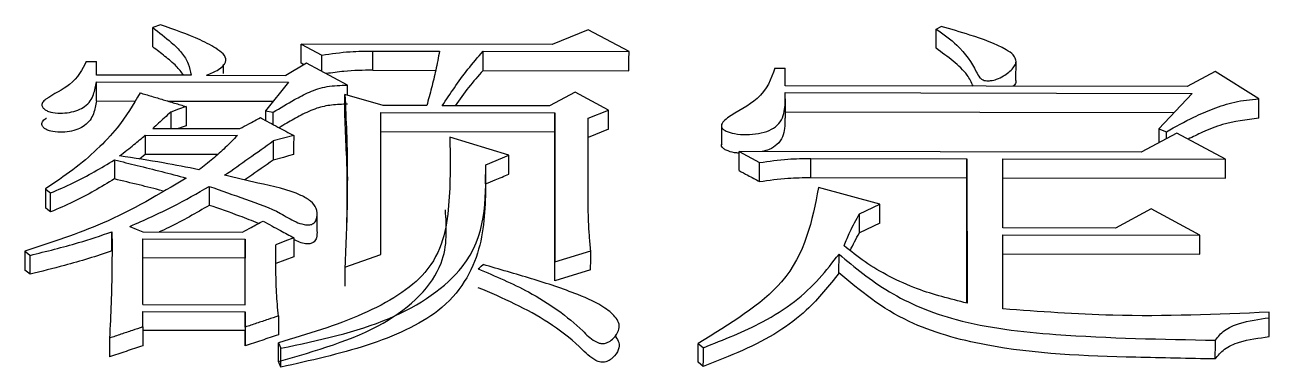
# Model space of a CAD drawing. Header units: millimetres. Extents: x 2271 to 4415, y 823 to 2339.
# Drawn here: x 2764.76 to 2770.02, y 2139.93 to 2141.38 of the extents above; entities that cross this region are included whole.
import ezdxf

# ---------------------------------------------------------------- set-up
doc = ezdxf.new("R2010")
doc.units = ezdxf.units.MM

msp = doc.modelspace()

# ---------------------------------------------------------------- linework, layer by layer
at = {"color": 7, "linetype": 'Continuous', "lineweight": 25}
for p, q in [((2765.3022, 2141.2851), (2765.3024, 2141.3663)), ((2765.3349, 2141.3777), (2765.3024, 2141.3663)), ((2768.6125, 2141.3602), (2768.6341, 2141.3716)), ((2767.1413, 2141.3572), (2766.9899, 2141.2945)), ((2767.3145, 2141.2652), (2767.1413, 2141.3572)), ((2765.9296, 2141.2154), (2765.9298, 2141.2965)), ((2765.9298, 2141.2965), (2766.0164, 2141.2504)), ((2766.9899, 2141.2945), (2765.9298, 2141.2965)), ((2766.2325, 2141.1862), (2766.2327, 2141.2672)), ((2766.2327, 2141.2672), (2766.514, 2141.2667)), ((2766.6976, 2141.1853), (2766.6979, 2141.2664)), ((2766.6979, 2141.2664), (2767.3145, 2141.2652)), ((2765.0212, 2141.2236), (2765.0645, 2141.2235)), ((2765.0645, 2141.166), (2765.0645, 2141.2235)), ((2765.6004, 2141.1723), (2765.6005, 2141.2106)), ((2765.6007, 2141.252), (2765.6007, 2141.2534)), ((2765.9515, 2141.2161), (2765.865, 2141.1645)), ((2765.9405, 2141.2096), (2765.9296, 2141.2154)), ((2766.1246, 2141.1237), (2765.9515, 2141.2161)), ((2766.0162, 2141.1816), (2766.0164, 2141.2504)), ((2768.9495, 2141.1424), (2768.9498, 2141.2242)), ((2765.4648, 2141.1653), (2765.0645, 2141.166)), ((2765.5297, 2141.1651), (2765.865, 2141.1645)), ((2766.2325, 2141.1862), (2766.4976, 2141.1857)), ((2766.6976, 2141.1853), (2767.3142, 2141.1842)), ((2767.9311, 2141.1952), (2767.9744, 2141.1951)), ((2767.9744, 2141.1203), (2767.9744, 2141.1951)), ((2769.7917, 2141.1803), (2769.6727, 2141.1172)), ((2769.9756, 2141.0647), (2769.7917, 2141.1803)), ((2765.0643, 2141.0563), (2765.0645, 2141.1372)), ((2765.0645, 2141.1372), (2765.8758, 2141.1357)), ((2765.8758, 2141.1357), (2765.7785, 2141.0148)), ((2766.1245, 2141.0804), (2766.1247, 2141.1237)), ((2769.6727, 2141.1172), (2767.9744, 2141.1203)), ((2765.0643, 2141.0563), (2765.2256, 2141.056)), ((2765.3659, 2141.0558), (2765.8109, 2141.055)), ((2766.2761, 2141.0369), (2766.1138, 2141.0834)), ((2767.0874, 2141.0931), (2766.9792, 2141.0356)), ((2767.2281, 2141.0178), (2767.0874, 2141.0931)), ((2767.9744, 2141.0915), (2769.6944, 2141.0883)), ((2767.9753, 2140.9839), (2767.9756, 2141.0647)), ((2769.6944, 2141.0883), (2769.5538, 2140.9383)), ((2769.9754, 2140.9839), (2769.9757, 2141.0647)), ((2765.3783, 2141.0097), (2765.3781, 2140.9403)), ((2765.7785, 2141.0148), (2765.7784, 2140.9743)), ((2765.7785, 2141.0148), (2765.811, 2141.0089)), ((2765.8108, 2140.9569), (2765.811, 2141.0089)), ((2766.1202, 2140.8259), (2766.1136, 2141.0026)), ((2766.2653, 2141.0081), (2767.0009, 2141.0067)), ((2766.2656, 2140.4074), (2766.2653, 2141.0081)), ((2766.46, 2141.0366), (2766.2761, 2141.0369)), ((2766.9792, 2141.0356), (2766.5249, 2141.0365)), ((2767.0009, 2141.0067), (2767.0012, 2140.3766)), ((2767.1415, 2140.9833), (2767.2281, 2141.0178)), ((2767.9754, 2141.0107), (2769.6187, 2141.0076)), ((2765.3026, 2140.9404), (2765.6704, 2140.9397)), ((2767.1417, 2140.6286), (2767.1415, 2140.9833)), ((2767.7057, 2140.9563), (2767.7054, 2140.8756)), ((2765.2702, 2140.9115), (2765.6596, 2140.9108)), ((2765.8111, 2140.8873), (2765.8108, 2140.8067)), ((2766.2651, 2140.9274), (2767.0006, 2140.926)), ((2766.8063, 2140.8274), (2766.5574, 2140.9033)), ((2767.0009, 2140.2967), (2767.0006, 2140.926)), ((2767.2278, 2140.9371), (2767.1413, 2140.9026)), ((2769.6295, 2140.9208), (2769.4781, 2140.8399)), ((2769.5538, 2140.9383), (2769.5536, 2140.8802)), ((2769.5538, 2140.9383), (2769.5863, 2140.9267)), ((2769.8351, 2140.8102), (2769.6295, 2140.9208)), ((2767.7796, 2140.7625), (2767.7798, 2140.843)), ((2767.7798, 2140.843), (2767.8664, 2140.7964)), ((2769.4781, 2140.8399), (2767.7798, 2140.843)), ((2765.1404, 2140.8072), (2765.1402, 2140.7268)), ((2765.2699, 2140.8309), (2765.2462, 2140.811)), ((2765.5763, 2140.8303), (2765.2699, 2140.8309)), ((2766.7087, 2140.7064), (2766.7089, 2140.7869)), ((2766.7089, 2140.7869), (2766.8063, 2140.8274)), ((2767.8661, 2140.7159), (2767.8664, 2140.7964)), ((2768.0825, 2140.7329), (2768.0827, 2140.8134)), ((2768.0827, 2140.8134), (2768.7426, 2140.8122)), ((2768.7426, 2140.8122), (2768.7428, 2140.2022)), ((2768.894, 2140.8119), (2769.8351, 2140.8102)), ((2768.8941, 2140.52), (2768.894, 2140.8119)), ((2768.0825, 2140.7329), (2768.7423, 2140.7317)), ((2768.7426, 2140.2023), (2768.7423, 2140.7317)), ((2768.8938, 2140.7314), (2769.8349, 2140.7297)), ((2764.8484, 2140.6854), (2764.8482, 2140.6051)), ((2768.3749, 2140.6205), (2768.1152, 2140.691)), ((2764.8698, 2140.5876), (2764.8701, 2140.6679)), ((2765.9961, 2140.5078), (2765.9964, 2140.5888)), ((2768.2881, 2140.4995), (2768.2884, 2140.5797)), ((2768.2884, 2140.5797), (2768.3749, 2140.6205)), ((2769.5215, 2140.6008), (2769.3701, 2140.5191)), ((2769.7271, 2140.4891), (2769.5215, 2140.6008)), ((2768.3746, 2140.5403), (2768.2881, 2140.4995)), ((2769.3701, 2140.5191), (2768.8941, 2140.52)), ((2765.1295, 2140.4234), (2765.1297, 2140.5035)), ((2765.2596, 2140.5032), (2765.6814, 2140.5025)), ((2765.2596, 2140.4739), (2765.6923, 2140.4731)), ((2765.2597, 2140.1968), (2765.2596, 2140.4739)), ((2765.6923, 2140.4731), (2765.692, 2140.3931)), ((2765.6924, 2140.196), (2765.6923, 2140.4731)), ((2768.8942, 2140.4906), (2769.7271, 2140.4891)), ((2768.8943, 2140.1782), (2768.8942, 2140.4906)), ((2764.762, 2140.4219), (2764.7617, 2140.342)), ((2767.0012, 2140.3766), (2767.1526, 2140.4234)), ((2764.7834, 2140.3243), (2764.7836, 2140.4042)), ((2765.692, 2140.3931), (2765.2593, 2140.3939)), ((2765.6921, 2140.196), (2765.692, 2140.3931)), ((2766.1142, 2140.3547), (2766.2656, 2140.4074)), ((2767.0009, 2140.2967), (2767.0012, 2140.3766)), ((2768.2017, 2140.3298), (2768.2019, 2140.4097)), ((2768.8939, 2140.4106), (2769.7268, 2140.4091)), ((2767.1524, 2140.3434), (2767.0009, 2140.2967)), ((2765.2597, 2140.1968), (2765.6924, 2140.196)), ((2765.2597, 2140.1672), (2765.6924, 2140.1664)), ((2765.2597, 2140.1019), (2765.2597, 2140.1672)), ((2765.6924, 2140.1664), (2765.6921, 2140.0868)), ((2765.6924, 2140.1011), (2765.6924, 2140.1664)), ((2770.0193, 2140.1406), (2770.0193, 2140.1643)), ((2765.2597, 2140.1019), (2765.2595, 2140.0224)), ((2765.833, 2140.1483), (2765.8328, 2140.0687)), ((2767.2589, 2140.1403), (2767.2589, 2140.1412)), ((2770.019, 2140.061), (2770.0193, 2140.1406)), ((2765.6921, 2140.0868), (2765.2597, 2140.0876)), ((2765.6922, 2140.0216), (2765.6921, 2140.0868)), ((2767.2586, 2140.0607), (2767.2586, 2140.0693)), ((2765.8331, 2140.0355), (2765.8439, 2140.0117)), ((2767.6068, 2139.9528), (2767.6071, 2140.0323)), ((2767.6071, 2140.0323), (2767.6287, 2140.0144)), ((2765.8436, 2139.9323), (2765.8328, 2139.9561)), ((2767.6285, 2139.9349), (2767.6068, 2139.9528))]:
    msp.add_line(p, q, dxfattribs=at)
at = {"color": 7, "linetype": 'Continuous', "lineweight": 25, "flags": 128}
for points in [[(2768.6123, 2141.279), (2768.6123, 2141.3074), (2768.6124, 2141.3338), (2768.6125, 2141.3602)], [(2767.3142, 2141.1842), (2767.3144, 2141.2296), (2767.3145, 2141.2652)], [(2766.1136, 2141.0026), (2766.1137, 2141.0479), (2766.1138, 2141.0834)], [(2765.4432, 2141.0327), (2765.4108, 2141.0212), (2765.3783, 2141.0097)], [(2765.4432, 2141.0327), (2765.4431, 2140.9875), (2765.4429, 2140.952)], [(2767.0006, 2140.926), (2767.0008, 2140.9712), (2767.0009, 2141.0067)], [(2767.2278, 2140.9371), (2767.2279, 2140.9823), (2767.2281, 2141.0178)], [(2765.4429, 2140.952), (2765.4267, 2140.9462), (2765.4105, 2140.9405), (2765.4098, 2140.9402)], [(2765.2702, 2140.9115), (2765.27, 2140.8664), (2765.2699, 2140.8309)], [(2765.8976, 2140.9103), (2765.8543, 2140.8988), (2765.8111, 2140.8873)], [(2765.8976, 2140.9103), (2765.8974, 2140.8652), (2765.8973, 2140.8298)], [(2769.5862, 2140.8976), (2769.5862, 2140.9017), (2769.5863, 2140.9267)], [(2765.8973, 2140.8298), (2765.8757, 2140.824), (2765.8541, 2140.8183), (2765.8108, 2140.8067)], [(2766.806, 2140.7469), (2766.8062, 2140.792), (2766.8063, 2140.8274)], [(2768.7423, 2140.7317), (2768.7425, 2140.7768), (2768.7426, 2140.8122)], [(2769.8349, 2140.7297), (2769.835, 2140.7748), (2769.8351, 2140.8102)], [(2764.8484, 2140.6854), (2764.8592, 2140.6766), (2764.8701, 2140.6679)], [(2765.5408, 2140.6958), (2765.5406, 2140.6601), (2765.5406, 2140.6378), (2765.5405, 2140.6155)], [(2764.8698, 2140.5876), (2764.859, 2140.5964), (2764.8482, 2140.6051)], [(2768.3746, 2140.5403), (2768.3748, 2140.5852), (2768.3749, 2140.6205)], [(2765.2055, 2140.5268), (2765.2325, 2140.515), (2765.2596, 2140.5032)], [(2765.8978, 2140.4786), (2765.8599, 2140.464), (2765.8221, 2140.4494)], [(2765.8978, 2140.4786), (2765.8976, 2140.4338), (2765.8975, 2140.3986)], [(2769.7268, 2140.4091), (2769.727, 2140.4539), (2769.7271, 2140.4891)], [(2764.762, 2140.4219), (2764.7728, 2140.4131), (2764.7836, 2140.4042)], [(2767.1524, 2140.3434), (2767.1525, 2140.3882), (2767.1526, 2140.4234)], [(2765.8975, 2140.3986), (2765.8597, 2140.384), (2765.8218, 2140.3694)], [(2766.6767, 2140.3477), (2766.6822, 2140.3522), (2766.6902, 2140.3588), (2766.6983, 2140.3653)], [(2764.7834, 2140.3243), (2764.7726, 2140.3331), (2764.7617, 2140.342)], [(2766.1142, 2140.3547), (2766.114, 2140.3099), (2766.1139, 2140.2748)], [(2765.6924, 2140.1011), (2765.6923, 2140.0566), (2765.6922, 2140.0216)], [(2765.1191, 2140.0547), (2765.119, 2140.0102), (2765.1189, 2139.9752)], [(2769.7919, 2139.9666), (2769.792, 2139.9888), (2769.7921, 2140.0111), (2769.7922, 2140.046)], [(2765.8328, 2139.9561), (2765.8329, 2139.9884), (2765.833, 2140.012), (2765.8331, 2140.0355)], [(2765.8436, 2139.9323), (2765.8437, 2139.9646), (2765.8438, 2139.9882), (2765.8439, 2140.0117)], [(2767.6285, 2139.9349), (2767.6286, 2139.9639), (2767.6287, 2139.9891), (2767.6287, 2140.0144)]]:
    msp.add_lwpolyline(points, dxfattribs=at)
at = {"color": 7, "linetype": 'Continuous', "lineweight": 25}
for points, knots in [([(2765.3024, 2141.3663), (2765.3289, 2141.3455), (2765.3724, 2141.3114), (2765.427, 2141.2614), (2765.4539, 2141.214), (2765.4611, 2141.1815), (2765.4648, 2141.1653)], [0, 0, 0, 0, 0.34464, 0.565757, 0.783533, 1, 1, 1, 1]), ([(2765.5297, 2141.1651), (2765.547, 2141.1724), (2765.5811, 2141.1865), (2765.6156, 2141.2166), (2765.6084, 2141.2497), (2765.5679, 2141.2819), (2765.4791, 2141.3276), (2765.3922, 2141.3578), (2765.3349, 2141.3777)], [0, 0, 0, 0, 0.121784, 0.238894, 0.329995, 0.425945, 0.621085, 1, 1, 1, 1]), ([(2768.6125, 2141.3602), (2768.6431, 2141.3381), (2768.7179, 2141.2843), (2768.7686, 2141.211), (2768.7913, 2141.1593), (2768.8052, 2141.1476), (2768.8156, 2141.1431), (2768.8281, 2141.1412), (2768.8464, 2141.1422), (2768.8717, 2141.1482), (2768.9059, 2141.166), (2768.9328, 2141.1888), (2768.9508, 2141.2138), (2768.95, 2141.2332), (2768.9374, 2141.254), (2768.8775, 2141.2933), (2768.7708, 2141.3313), (2768.6746, 2141.3596), (2768.6341, 2141.3716)], [0, 0, 0, 0, 0.137525, 0.335447, 0.378025, 0.3933, 0.403602, 0.413937, 0.429101, 0.455132, 0.490172, 0.557555, 0.588524, 0.619673, 0.649408, 0.693614, 0.870956, 1, 1, 1, 1]), ([(2765.4327, 2141.1653), (2765.423, 2141.1781), (2765.4016, 2141.2063), (2765.3536, 2141.2449), (2765.3193, 2141.2717), (2765.3022, 2141.2851)], [0, 0, 0, 0, 0.293977, 0.646298, 1, 1, 1, 1]), ([(2766.0164, 2141.2504), (2766.0562, 2141.2561), (2766.1273, 2141.2661), (2766.2005, 2141.2669), (2766.2327, 2141.2672)], [0, 0, 0, 0, 0.558835, 1, 1, 1, 1]), ([(2766.514, 2141.2667), (2766.5088, 2141.24), (2766.4988, 2141.1883), (2766.4802, 2141.1116), (2766.4668, 2141.0616), (2766.46, 2141.0366)], [0, 0, 0, 0, 0.347753, 0.673826, 1, 1, 1, 1]), ([(2766.5249, 2141.0365), (2766.542, 2141.0616), (2766.577, 2141.1132), (2766.6322, 2141.1905), (2766.676, 2141.2411), (2766.6979, 2141.2664)], [0, 0, 0, 0, 0.32194, 0.6606, 1, 1, 1, 1]), ([(2768.7695, 2141.1188), (2768.7618, 2141.1347), (2768.7434, 2141.1724), (2768.6852, 2141.2253), (2768.6367, 2141.261), (2768.6123, 2141.279)], [0, 0, 0, 0, 0.263498, 0.628443, 1, 1, 1, 1]), ([(2765.0212, 2141.2236), (2765.0035, 2141.1887), (2764.9714, 2141.1256), (2764.8749, 2141.0825), (2764.8335, 2141.0504), (2764.8327, 2141.0351), (2764.841, 2141.0235), (2764.8536, 2141.0148), (2764.8768, 2141.0071), (2764.9104, 2141.0036), (2764.9505, 2141.0069), (2764.9862, 2141.017), (2765.0295, 2141.0396), (2765.0549, 2141.0832), (2765.0613, 2141.1193), (2765.0645, 2141.1372)], [0, 0, 0, 0, 0.230991, 0.417984, 0.453958, 0.487906, 0.511162, 0.535138, 0.560231, 0.612084, 0.662769, 0.713245, 0.762331, 0.881446, 1, 1, 1, 1]), ([(2766.2325, 2141.1862), (2766.1914, 2141.1857), (2766.1244, 2141.1848), (2766.0596, 2141.1754), (2766.0346, 2141.1718)], [0, 0, 0, 0, 0.614176, 1, 1, 1, 1]), ([(2766.6976, 2141.1853), (2766.6768, 2141.1616), (2766.6342, 2141.113), (2766.5986, 2141.0623), (2766.5804, 2141.0364)], [0, 0, 0, 0, 0.487895, 1, 1, 1, 1]), ([(2767.9311, 2141.1952), (2767.9147, 2141.1493), (2767.885, 2141.0661), (2767.7603, 2141.0084), (2767.709, 2140.9676), (2767.702, 2140.9494), (2767.7117, 2140.9365), (2767.7299, 2140.9262), (2767.763, 2140.9165), (2767.8108, 2140.9128), (2767.8616, 2140.9177), (2767.9084, 2140.9301), (2767.9585, 2140.9631), (2767.9759, 2141.0215), (2767.9749, 2141.0682), (2767.9744, 2141.0915)], [0, 0, 0, 0, 0.230342, 0.416703, 0.453391, 0.48758, 0.504129, 0.522219, 0.561724, 0.611998, 0.663323, 0.713955, 0.762021, 0.881086, 1, 1, 1, 1]), ([(2765.811, 2141.0089), (2765.8409, 2141.0267), (2765.8902, 2141.0562), (2765.9622, 2141.0955), (2766.038, 2141.1207), (2766.0955, 2141.1227), (2766.1246, 2141.1237)], [0, 0, 0, 0, 0.334385, 0.5522024, 0.7732715, 1, 1, 1, 1]), ([(2768.949, 2141.1428), (2768.9489, 2141.1368), (2768.9487, 2141.1281), (2768.9407, 2141.1209), (2768.9381, 2141.1185)], [0, 0, 0, 0, 0.677229, 1, 1, 1, 1]), ([(2765.0643, 2141.0563), (2765.0611, 2141.0384), (2765.0546, 2141.0024), (2765.0292, 2140.9588), (2764.986, 2140.9362), (2764.9502, 2140.9262), (2764.9102, 2140.9229), (2764.8766, 2140.9264), (2764.8533, 2140.9341), (2764.8408, 2140.9427), (2764.8325, 2140.9544), (2764.8332, 2140.9696), (2764.8454, 2140.9791), (2764.8523, 2140.9838), (2764.8531, 2140.9844)], [0, 0, 0, 0, 0.201848, 0.404686, 0.488317, 0.574344, 0.660748, 0.749139, 0.791902, 0.832744, 0.872347, 0.930144, 0.991413, 1, 1, 1, 1]), ([(2765.2484, 2141.0908), (2765.219, 2141.0409), (2765.1703, 2140.9583), (2765.0682, 2140.8512), (2764.9671, 2140.7646), (2764.8881, 2140.7119), (2764.8484, 2140.6854)], [0, 0, 0, 0, 0.335399, 0.554927, 0.776461, 1, 1, 1, 1]), ([(2765.2485, 2141.0908), (2765.2647, 2141.0859), (2765.2971, 2141.0763), (2765.3458, 2141.0618), (2765.3945, 2141.0472), (2765.427, 2141.0376), (2765.4432, 2141.0327)], [0, 0, 0, 0, 0.25, 0.5, 0.75, 1, 1, 1, 1]), ([(2766.1138, 2141.0834), (2766.1165, 2141.0299), (2766.1237, 2140.8828), (2766.1259, 2140.6403), (2766.1181, 2140.4499), (2766.1142, 2140.3547)], [0, 0, 0, 0, 0.2224698, 0.6110883, 1, 1, 1, 1]), ([(2769.5863, 2140.9267), (2769.6238, 2140.9478), (2769.6859, 2140.9827), (2769.7825, 2141.0242), (2769.8721, 2141.0557), (2769.941, 2141.0617), (2769.9756, 2141.0647)], [0, 0, 0, 0, 0.334836, 0.553745, 0.775373, 1, 1, 1, 1]), ([(2765.3783, 2141.0097), (2765.3693, 2141.0015), (2765.3522, 2140.9858), (2765.3269, 2140.9627), (2765.3107, 2140.9478), (2765.3026, 2140.9404)], [0, 0, 0, 0, 0.357705, 0.678852, 1, 1, 1, 1]), ([(2766.1244, 2141.0429), (2766.102, 2141.0422), (2766.0576, 2141.0408), (2765.9882, 2141.0261), (2765.9286, 2140.9964), (2765.8769, 2140.968), (2765.8469, 2140.9499), (2765.8361, 2140.9434)], [0, 0, 0, 0, 0.1937884, 0.3850795, 0.6268549, 0.866137, 1, 1, 1, 1]), ([(2765.6704, 2140.9397), (2765.6828, 2140.9463), (2765.7034, 2140.9573), (2765.7322, 2140.9727), (2765.7487, 2140.9815), (2765.7569, 2140.9859)], [0, 0, 0, 0, 0.428365, 0.714182, 1, 1, 1, 1]), ([(2765.7569, 2140.9859), (2765.7693, 2140.9793), (2765.794, 2140.966), (2765.8409, 2140.9408), (2765.8754, 2140.9223), (2765.8976, 2140.9103)], [0, 0, 0, 0, 0.263606, 0.527213, 1, 1, 1, 1]), ([(2767.9732, 2140.9839), (2767.9734, 2140.9695), (2767.9738, 2140.9316), (2767.9577, 2140.8829), (2767.9126, 2140.8514), (2767.887, 2140.8453), (2767.8765, 2140.8428)], [0, 0, 0, 0, 0.26865, 0.702512, 0.877748, 1, 1, 1, 1]), ([(2769.9754, 2140.9839), (2769.9228, 2140.9771), (2769.8367, 2140.966), (2769.743, 2140.9274), (2769.6971, 2140.9049), (2769.6773, 2140.8951)], [0, 0, 0, 0, 0.470332, 0.771029, 1, 1, 1, 1]), ([(2765.1621, 2140.8246), (2765.1723, 2140.8325), (2765.1928, 2140.8482), (2765.2292, 2140.877), (2765.2545, 2140.8983), (2765.2702, 2140.9115)], [0, 0, 0, 0, 0.275387, 0.550784, 1, 1, 1, 1]), ([(2765.6596, 2140.9108), (2765.643, 2140.8935), (2765.6104, 2140.8597), (2765.5562, 2140.8113), (2765.517, 2140.781), (2765.4974, 2140.7658)], [0, 0, 0, 0, 0.343045, 0.670986, 1, 1, 1, 1]), ([(2765.6056, 2140.7424), (2765.6399, 2140.7665), (2765.7083, 2140.8149), (2765.7768, 2140.8632), (2765.8111, 2140.8873)], [0, 0, 0, 0, 0.499922, 1, 1, 1, 1]), ([(2766.5574, 2140.9033), (2766.5591, 2140.8083), (2766.5623, 2140.6185), (2766.5105, 2140.3359), (2766.1953, 2140.1424), (2765.9554, 2140.0716), (2765.8331, 2140.0355)], [0, 0, 0, 0, 0.273656, 0.5467643, 0.7688728, 1, 1, 1, 1]), ([(2767.7798, 2140.8363), (2767.7731, 2140.8367), (2767.7533, 2140.8378), (2767.7295, 2140.8457), (2767.7117, 2140.8558), (2767.7033, 2140.8656), (2767.7064, 2140.8722), (2767.708, 2140.8756)], [0, 0, 0, 0, 0.178857, 0.534546, 0.69736, 0.846239, 1, 1, 1, 1]), ([(2764.8701, 2140.6679), (2764.9025, 2140.6816), (2764.9674, 2140.709), (2765.0558, 2140.757), (2765.1122, 2140.7905), (2765.1404, 2140.8072)], [0, 0, 0, 0, 0.332402, 0.665753, 1, 1, 1, 1]), ([(2765.1404, 2140.8072), (2765.1724, 2140.7996), (2765.2392, 2140.7837), (2765.3402, 2140.7583), (2765.409, 2140.7401), (2765.4433, 2140.731)], [0, 0, 0, 0, 0.314066, 0.657008, 1, 1, 1, 1]), ([(2765.4974, 2140.7658), (2765.4473, 2140.7758), (2765.3367, 2140.7979), (2765.2238, 2140.8152), (2765.1621, 2140.8246)], [0, 0, 0, 0, 0.4532284, 1, 1, 1, 1]), ([(2765.8108, 2140.8067), (2765.7766, 2140.7827), (2765.7367, 2140.7547), (2765.6969, 2140.7266), (2765.6913, 2140.7226)], [0, 0, 0, 0, 0.859803, 1, 1, 1, 1]), ([(2765.8439, 2140.0117), (2766.0032, 2140.0456), (2766.3136, 2140.1117), (2766.7134, 2140.3883), (2766.7106, 2140.6367), (2766.7089, 2140.7869)], [0, 0, 0, 0, 0.294377, 0.573566, 1, 1, 1, 1]), ([(2766.1203, 2140.8287), (2766.1215, 2140.7767), (2766.1233, 2140.6986), (2766.1219, 2140.5848), (2766.1208, 2140.5388), (2766.1202, 2140.5147), (2766.1202, 2140.514), (2766.1201, 2140.5136)], [0, 0, 0, 0, 0.522325, 0.784803, 0.910335, 0.95162, 1, 1, 1, 1]), ([(2767.8664, 2140.7964), (2767.9061, 2140.8021), (2767.9773, 2140.8123), (2768.0504, 2140.8131), (2768.0827, 2140.8134)], [0, 0, 0, 0, 0.5588348, 1, 1, 1, 1]), ([(2765.4433, 2140.731), (2765.3305, 2140.6633), (2765.1273, 2140.5413), (2764.8744, 2140.4587), (2764.762, 2140.4219)], [0, 0, 0, 0, 0.555355, 1, 1, 1, 1]), ([(2765.5407, 2140.6958), (2765.5917, 2140.6777), (2765.6936, 2140.6415), (2765.824, 2140.5965), (2765.8919, 2140.5503), (2765.9329, 2140.5359), (2765.9534, 2140.5327), (2765.9649, 2140.5327), (2765.9742, 2140.535), (2765.9821, 2140.5394), (2765.991, 2140.5492), (2765.9984, 2140.5709), (2765.9967, 2140.6017), (2765.9716, 2140.6348), (2765.8936, 2140.6786), (2765.7613, 2140.7058), (2765.6523, 2140.7314), (2765.6056, 2140.7424)], [0, 0, 0, 0, 0.161579, 0.323324, 0.40434, 0.438668, 0.45011, 0.461656, 0.469309, 0.476933, 0.490584, 0.519382, 0.576919, 0.627894, 0.680324, 0.863019, 1, 1, 1, 1]), ([(2766.7087, 2140.7064), (2766.7223, 2140.7121), (2766.7454, 2140.7217), (2766.7778, 2140.7352), (2766.7966, 2140.743), (2766.806, 2140.7469)], [0, 0, 0, 0, 0.4201359, 0.7100675, 1, 1, 1, 1]), ([(2767.7796, 2140.7625), (2767.7919, 2140.7559), (2767.8125, 2140.7448), (2767.8414, 2140.7292), (2767.8579, 2140.7204), (2767.8661, 2140.7159)], [0, 0, 0, 0, 0.428611, 0.714305, 1, 1, 1, 1]), ([(2767.8661, 2140.7159), (2767.9059, 2140.7216), (2767.977, 2140.7318), (2768.0502, 2140.7326), (2768.0825, 2140.7329)], [0, 0, 0, 0, 0.558823, 1, 1, 1, 1]), ([(2765.1402, 2140.7268), (2765.1119, 2140.7099), (2765.0558, 2140.6765), (2764.9671, 2140.6287), (2764.9023, 2140.6013), (2764.8698, 2140.5876)], [0, 0, 0, 0, 0.335293, 0.666612, 1, 1, 1, 1]), ([(2765.3432, 2140.6769), (2765.3103, 2140.6853), (2765.2429, 2140.7023), (2765.1749, 2140.7185), (2765.1402, 2140.7268)], [0, 0, 0, 0, 0.488807, 1, 1, 1, 1]), ([(2765.2055, 2140.5268), (2765.2362, 2140.5403), (2765.2977, 2140.5673), (2765.4126, 2140.6217), (2765.4904, 2140.6667), (2765.5407, 2140.6958)], [0, 0, 0, 0, 0.260626, 0.5213, 1, 1, 1, 1]), ([(2766.7087, 2140.7064), (2766.707, 2140.6146), (2766.7037, 2140.4305), (2766.5593, 2140.1672), (2766.2111, 2140.0136), (2765.9674, 2139.9597), (2765.8436, 2139.9323)], [0, 0, 0, 0, 0.271412, 0.543735, 0.768302, 1, 1, 1, 1]), ([(2768.1152, 2140.691), (2768.0882, 2140.5508), (2768.0392, 2140.2968), (2767.7408, 2140.1141), (2767.6071, 2140.0323)], [0, 0, 0, 0, 0.551895, 1, 1, 1, 1]), ([(2767.1526, 2140.4234), (2767.1508, 2140.4436), (2767.1471, 2140.4839), (2767.143, 2140.5524), (2767.1422, 2140.6005), (2767.1417, 2140.6286)], [0, 0, 0, 0, 0.294545, 0.589103, 1, 1, 1, 1]), ([(2765.5405, 2140.6155), (2765.4852, 2140.5833), (2765.4178, 2140.5438), (2765.3431, 2140.5094), (2765.3296, 2140.5031)], [0, 0, 0, 0, 0.818646, 1, 1, 1, 1]), ([(2765.7491, 2140.539), (2765.7227, 2140.5496), (2765.6548, 2140.5767), (2765.5839, 2140.6008), (2765.5405, 2140.6155)], [0, 0, 0, 0, 0.38851, 1, 1, 1, 1]), ([(2765.8328, 2139.9561), (2765.9911, 2140.0012), (2766.2982, 2140.0887), (2766.5546, 2140.3472), (2766.5436, 2140.5209), (2766.5388, 2140.5969)], [0, 0, 0, 0, 0.374122, 0.725878, 1, 1, 1, 1]), ([(2768.2235, 2140.4449), (2768.2315, 2140.4649), (2768.2445, 2140.4977), (2768.2679, 2140.5423), (2768.2815, 2140.5672), (2768.2884, 2140.5797)], [0, 0, 0, 0, 0.438753, 0.719321, 1, 1, 1, 1]), ([(2765.6814, 2140.5025), (2765.6938, 2140.5091), (2765.7144, 2140.5203), (2765.7432, 2140.5359), (2765.7597, 2140.5448), (2765.7679, 2140.5492)], [0, 0, 0, 0, 0.428365, 0.714182, 1, 1, 1, 1]), ([(2765.7679, 2140.5492), (2765.7803, 2140.5425), (2765.805, 2140.5291), (2765.8483, 2140.5055), (2765.8792, 2140.4887), (2765.8978, 2140.4786)], [0, 0, 0, 0, 0.285574, 0.571147, 1, 1, 1, 1]), ([(2764.7836, 2140.4042), (2764.818, 2140.4128), (2764.8868, 2140.4299), (2765.0036, 2140.4613), (2765.0829, 2140.4878), (2765.1297, 2140.5035)], [0, 0, 0, 0, 0.290709, 0.581454, 1, 1, 1, 1]), ([(2765.1297, 2140.5035), (2765.1299, 2140.4526), (2765.1302, 2140.3527), (2765.1268, 2140.2031), (2765.1217, 2140.1042), (2765.1191, 2140.0547)], [0, 0, 0, 0, 0.341807, 0.670864, 1, 1, 1, 1]), ([(2765.9959, 2140.5082), (2765.9962, 2140.4982), (2765.9967, 2140.4823), (2765.9878, 2140.4645), (2765.9777, 2140.4567), (2765.9699, 2140.4536), (2765.9598, 2140.4523), (2765.9432, 2140.4537), (2765.9204, 2140.4593), (2765.9056, 2140.4673), (2765.8978, 2140.4715)], [0, 0, 0, 0, 0.277836, 0.443969, 0.50265, 0.549589, 0.596586, 0.672221, 0.825102, 1, 1, 1, 1]), ([(2768.2489, 2140.4253), (2768.2551, 2140.4375), (2768.2676, 2140.4624), (2768.2812, 2140.487), (2768.2881, 2140.4995)], [0, 0, 0, 0, 0.491704, 1, 1, 1, 1]), ([(2765.1295, 2140.4234), (2765.0969, 2140.4122), (2765.0316, 2140.3899), (2764.9153, 2140.3577), (2764.832, 2140.3366), (2764.7834, 2140.3243)], [0, 0, 0, 0, 0.29378, 0.587582, 1, 1, 1, 1]), ([(2765.833, 2140.1483), (2765.8301, 2140.1811), (2765.8243, 2140.2478), (2765.8219, 2140.3482), (2765.822, 2140.4156), (2765.8221, 2140.4494)], [0, 0, 0, 0, 0.326156, 0.663016, 1, 1, 1, 1]), ([(2768.7428, 2140.2022), (2768.6713, 2140.2202), (2768.5541, 2140.2497), (2768.4142, 2140.3139), (2768.3091, 2140.375), (2768.2519, 2140.4217), (2768.2235, 2140.4449)], [0, 0, 0, 0, 0.34637, 0.567178, 0.784978, 1, 1, 1, 1]), ([(2766.6766, 2140.3477), (2766.7497, 2140.3166), (2766.9199, 2140.244), (2767.0741, 2140.133), (2767.1521, 2140.0514), (2767.1821, 2140.0358), (2767.1942, 2140.0322), (2767.2059, 2140.0317), (2767.2175, 2140.0339), (2767.2332, 2140.0407), (2767.2546, 2140.058), (2767.2717, 2140.0835), (2767.2751, 2140.1137), (2767.2572, 2140.1476), (2767.2022, 2140.1936), (2767.0787, 2140.2494), (2766.9023, 2140.3066), (2766.7664, 2140.3457), (2766.6983, 2140.3653)], [0, 0, 0, 0, 0.1630543, 0.380104, 0.4338973, 0.4429513, 0.4520899, 0.4580082, 0.4639154, 0.4738499, 0.4929681, 0.5284012, 0.5556325, 0.5828568, 0.6338586, 0.7245, 0.8619389, 1, 1, 1, 1]), ([(2767.6287, 2140.0144), (2767.715, 2140.0485), (2767.8562, 2140.1043), (2768.0176, 2140.2065), (2768.1218, 2140.3052), (2768.1753, 2140.375), (2768.2019, 2140.4097)], [0, 0, 0, 0, 0.3473722, 0.5679297, 0.7850181, 1, 1, 1, 1]), ([(2768.2019, 2140.4097), (2768.2679, 2140.3541), (2768.4005, 2140.2422), (2768.7149, 2140.11), (2769.199, 2140.0563), (2769.5676, 2140.0499), (2769.7922, 2140.046)], [0, 0, 0, 0, 0.189312, 0.380663, 0.622563, 1, 1, 1, 1]), ([(2768.2017, 2140.3297), (2768.1595, 2140.2761), (2768.0897, 2140.1873), (2767.9472, 2140.0778), (2767.7959, 2140.0005), (2767.6845, 2139.9569), (2767.6285, 2139.9349)], [0, 0, 0, 0, 0.332711, 0.551426, 0.774321, 1, 1, 1, 1]), ([(2769.7919, 2139.9666), (2769.6799, 2139.9688), (2769.3559, 2139.9752), (2768.9059, 2139.9913), (2768.4533, 2140.1202), (2768.2914, 2140.2551), (2768.2017, 2140.3298)], [0, 0, 0, 0, 0.188279, 0.544713, 0.7478, 1, 1, 1, 1]), ([(2767.2579, 2140.061), (2767.2635, 2140.0527), (2767.2756, 2140.035), (2767.2713, 2140.0032), (2767.2545, 2139.9789), (2767.2343, 2139.9625), (2767.2207, 2139.9553), (2767.2066, 2139.9523), (2767.1951, 2139.9526), (2767.1805, 2139.9566), (2767.1449, 2139.9767), (2767.0885, 2140.0383), (2766.9815, 2140.1193), (2766.8344, 2140.2012), (2766.7293, 2140.2455), (2766.6764, 2140.2678)], [0, 0, 0, 0, 0.0457974, 0.0978067, 0.1597806, 0.1795372, 0.2037891, 0.2147196, 0.2257381, 0.2389693, 0.2639379, 0.3761647, 0.5989325, 0.7979171, 1, 1, 1, 1]), ([(2770.0193, 2140.1643), (2769.7988, 2140.1548), (2769.4228, 2140.1387), (2769.0489, 2140.1667), (2768.8943, 2140.1782)], [0, 0, 0, 0, 0.5864613, 1, 1, 1, 1]), ([(2765.2597, 2140.1019), (2765.2452, 2140.0971), (2765.2144, 2140.0867), (2765.1676, 2140.071), (2765.1353, 2140.0601), (2765.1191, 2140.0547)], [0, 0, 0, 0, 0.310621, 0.65531, 1, 1, 1, 1]), ([(2765.833, 2140.1483), (2765.8185, 2140.1435), (2765.7877, 2140.1331), (2765.7409, 2140.1174), (2765.7086, 2140.1066), (2765.6924, 2140.1011)], [0, 0, 0, 0, 0.310621, 0.65531, 1, 1, 1, 1]), ([(2769.7922, 2140.046), (2769.8033, 2140.0605), (2769.826, 2140.0899), (2769.907, 2140.1256), (2769.9764, 2140.1349), (2770.0193, 2140.1406)], [0, 0, 0, 0, 0.268928, 0.5480456, 1, 1, 1, 1]), ([(2765.8328, 2140.0687), (2765.8093, 2140.0609), (2765.7625, 2140.0452), (2765.7156, 2140.0295), (2765.6922, 2140.0216)], [0, 0, 0, 0, 0.500001, 1, 1, 1, 1]), ([(2769.7919, 2139.9666), (2769.8031, 2139.981), (2769.8258, 2140.0104), (2769.9068, 2140.0461), (2769.9762, 2140.0553), (2770.019, 2140.061)], [0, 0, 0, 0, 0.268787, 0.547894, 1, 1, 1, 1]), ([(2765.2595, 2140.0224), (2765.236, 2140.0146), (2765.1892, 2139.9988), (2765.1423, 2139.9831), (2765.1189, 2139.9752)], [0, 0, 0, 0, 0.500001, 1, 1, 1, 1])]:
    msp.add_open_spline(points, degree=3, knots=knots, dxfattribs=at)

doc.saveas('drawing.dxf')
